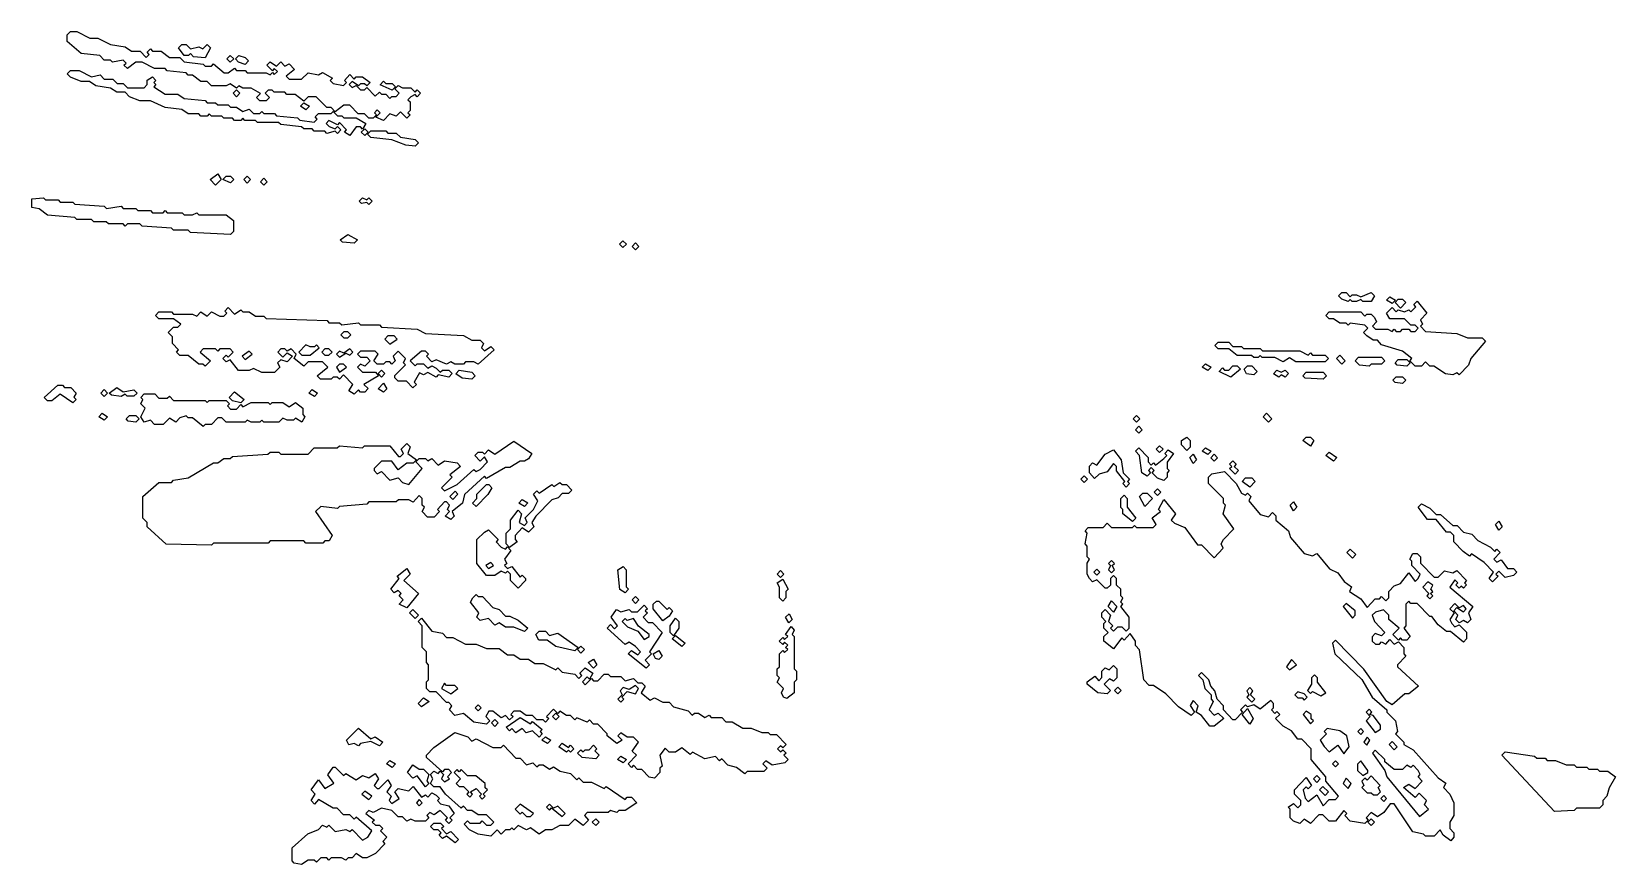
# Model space of a CAD drawing. Header units: millimetres. Extents: x 0 to 8214, y 0 to 596.
# Drawn here: x 1135 to 2184, y 31 to 583 of the extents above; entities that cross this region are included whole.
import ezdxf

# ---------------------------------------------------------------- set-up
doc = ezdxf.new("R2010")
doc.units = ezdxf.units.MM
doc.layers.add('K', color=7, linetype='Continuous')

msp = doc.modelspace()

# ---------------------------------------------------------------- linework, layer by layer
at = {"layer": 'K'}
for points in [[(1355.3, 528.6), (1351.1, 528.6), (1345.6, 534.3), (1341.5, 534.3), (1335.9, 530), (1333.1, 532.9), (1330.3, 532.9), (1323.3, 540), (1317.8, 540), (1315, 537.1), (1309.4, 541.5), (1303.8, 541.5), (1302.5, 542.9), (1295.5, 542.9), (1294.1, 544.3), (1291.4, 544.3), (1289.4, 542.3), (1292.2, 539.4), (1290, 537.2), (1285.8, 537.2), (1283.6, 539.4), (1286.3, 542.2), (1280.2, 545.7), (1274.7, 545.7), (1271.9, 547.1), (1270.5, 545.7), (1266.3, 548.6), (1263.6, 547.2), (1253.8, 547.2), (1251, 550), (1246.8, 550), (1241.3, 554.3), (1238.5, 554.3), (1237.1, 555.7), (1224.6, 557.2), (1223.2, 558.6), (1216.2, 558.6), (1207.9, 562.9), (1203.8, 562.9), (1198.2, 558.6), (1195.9, 560.8), (1197.3, 562.3), (1195.4, 564.3), (1188.4, 562.9), (1187, 564.3), (1182.8, 564.3), (1180, 567.2), (1167.5, 568.6), (1158.4, 576.5), (1158.4, 580.9), (1160.6, 583.1), (1164.8, 583.1), (1173.2, 578.8), (1178.7, 578.8), (1187.1, 574.5), (1196.8, 573.1), (1201, 570.2), (1206.6, 570.2), (1210.7, 566), (1212.6, 568), (1211.2, 569.4), (1213.5, 571.7), (1214.9, 570.2), (1220.5, 570.2), (1226, 565.9), (1233, 565.9), (1235.8, 563.1), (1248.3, 561.6), (1249.7, 560.2), (1253.8, 560.2), (1255.2, 561.7), (1262.2, 555.9), (1264.9, 555.9), (1269.1, 558.8), (1270.5, 557.4), (1276.1, 557.4), (1277.5, 555.9), (1290, 555.9), (1292.7, 554.5), (1294.2, 556), (1295.5, 554.6), (1297.5, 556.6), (1295.5, 558.6), (1294.2, 557.1), (1290.5, 560.8), (1292.7, 563.1), (1296.9, 560.3), (1299.7, 563.1), (1302.5, 560.2), (1305.3, 561.7), (1308.9, 558), (1303.3, 553.7), (1305.3, 551.7), (1313.6, 551.7), (1317.8, 555.9), (1324.7, 554.5), (1327.5, 556), (1334, 552.3), (1332.5, 550.8), (1334.5, 548.8), (1341.4, 547.4), (1343.4, 549.4), (1342, 550.8), (1345.6, 554.6), (1348.4, 551.7), (1349.7, 553.1), (1354, 553.1), (1359, 549.4), (1356.7, 547.1), (1355.3, 548.6), (1352.6, 548.6), (1351.2, 547.1), (1347, 550), (1345.1, 548), (1347, 546), (1349.8, 547.4), (1352.6, 544.5), (1355.3, 544.5), (1356.7, 546), (1362.3, 540.3), (1365.1, 543.1), (1366.5, 541.7), (1369.3, 541.7), (1372, 538.8), (1373.4, 540.2), (1376.2, 540.2), (1378.2, 542.3), (1375.4, 545.1), (1377.6, 547.4), (1380.4, 545.9), (1386, 545.9), (1388.7, 543.1), (1390.1, 544.6), (1392.4, 542.3), (1390.1, 540), (1388.7, 541.4), (1386, 540), (1384, 538), (1385.4, 536.6), (1385.4, 530.8), (1384, 529.4), (1385.4, 528), (1383.2, 525.7), (1379, 530), (1376.2, 527.2), (1372.1, 528.6), (1367.9, 524.3), (1362.8, 526.5), (1365.6, 529.4), (1363.7, 531.4), (1361.8, 529.4), (1363.1, 528), (1361, 525.7), (1358.1, 525.7), (1355.3, 528.6)], [(1239.9, 568.6), (1238.6, 567.2), (1235.7, 567.2), (1232.1, 572.3), (1234.3, 574.5), (1237.2, 574.5), (1239.9, 571.7), (1245.5, 573.1), (1248.2, 571.7), (1251, 574.6), (1253.2, 572.3), (1249.7, 565.7), (1241.9, 566.5), (1239.9, 568.6)], [(1268.6, 565.1), (1266.3, 562.8), (1264.1, 565.1), (1266.3, 567.4), (1268.6, 565.1)], [(1276.1, 565.9), (1278.3, 563.7), (1276.1, 561.4), (1271.8, 562.9), (1269.7, 565.1), (1271.9, 567.4), (1276.1, 565.9)], [(1339.5, 518), (1337.3, 515.7), (1335.8, 517.2), (1330.3, 515.7), (1328.9, 517.2), (1321.9, 517.2), (1320.5, 518.6), (1315, 518.6), (1313.6, 520), (1299.7, 521.5), (1298.3, 522.9), (1284.4, 522.9), (1283, 524.3), (1276, 524.3), (1274.7, 525.7), (1273.3, 524.3), (1269.1, 524.3), (1267.7, 525.7), (1262.1, 525.7), (1260.7, 527.2), (1253.8, 527.2), (1252.4, 528.6), (1251.1, 527.2), (1246.8, 527.2), (1245.4, 528.6), (1238.5, 528.6), (1234.3, 531.5), (1223.2, 532.9), (1213.5, 537.2), (1206.5, 537.2), (1199.5, 540), (1196.7, 542.9), (1191.2, 542.9), (1187, 545.7), (1177.3, 547.2), (1173.1, 550), (1167.6, 550), (1160.6, 552.9), (1158.4, 555.1), (1160.6, 557.4), (1166.2, 557.4), (1174.5, 553.1), (1180.1, 554.5), (1182.9, 551.7), (1188.5, 551.7), (1191.3, 548.8), (1195.4, 548.8), (1198.2, 545.9), (1209.3, 545.9), (1211.3, 548), (1211.3, 550.9), (1214.9, 553.1), (1217.1, 550.8), (1215.7, 549.4), (1217.1, 548), (1215.7, 546.6), (1223.2, 541.7), (1231.6, 541.7), (1235.8, 538.8), (1249.7, 537.4), (1251.1, 535.9), (1256.6, 535.9), (1258, 534.5), (1265, 534.5), (1266.4, 533.1), (1270.5, 533.1), (1274.7, 530.2), (1278.9, 531.7), (1281.7, 528.8), (1285.8, 528.8), (1287.2, 530.3), (1288.6, 528.8), (1295.6, 528.8), (1297, 527.4), (1310.9, 525.9), (1312.3, 524.5), (1321.9, 523.1), (1323.9, 525.1), (1322.5, 526.6), (1324.7, 528.8), (1333.1, 528.8), (1334.5, 530.3), (1337.3, 527.4), (1340.1, 527.4), (1341.5, 525.9), (1349.8, 525.9), (1356.2, 522.3), (1354, 518.5), (1352.5, 520), (1349.8, 520), (1345.6, 514.3), (1342, 516.5), (1343.4, 518), (1338.7, 522.8), (1337.3, 521.4), (1331.7, 524.3), (1329.8, 522.3), (1331.8, 520.2), (1335.9, 518.8), (1337.3, 520.3), (1339.5, 518)], [(1375.7, 546.6), (1373.5, 544.3), (1365.6, 547.9), (1367.9, 550.3), (1369.3, 548.8), (1373.5, 548.8), (1375.7, 546.6)], [(1270.5, 544.6), (1272.7, 542.3), (1270.5, 540), (1268.3, 542.3), (1270.5, 544.6)], [(1318.7, 533.7), (1316.4, 531.4), (1312.8, 533.7), (1315, 536), (1318.7, 533.7)], [(1353.1, 516.6), (1355.4, 518.8), (1357.6, 516.6), (1355.4, 514.3), (1353.1, 516.6)], [(1391, 509.4), (1388.8, 507.2), (1382.5, 507.9), (1373.4, 511.5), (1359.5, 512.9), (1357.3, 515.1), (1359.5, 517.4), (1369.3, 517.4), (1370.7, 515.9), (1376.3, 515.9), (1379, 513.1), (1388.8, 511.6), (1391, 509.4)], [(1260.2, 485.1), (1256.6, 481.4), (1253, 485.1), (1258, 488.8), (1260.2, 485.1)], [(1266.4, 487.4), (1268.6, 485.1), (1266.4, 482.9), (1261.3, 485.1), (1263.5, 487.4), (1266.4, 487.4)], [(1277.5, 482.8), (1275.2, 485.1), (1277.5, 487.4), (1279.7, 485.1), (1277.5, 482.8)], [(1288.6, 486), (1290.8, 483.7), (1288.6, 481.4), (1286.4, 483.7), (1288.6, 486)], [(1139.7, 465.7), (1134.8, 466.5), (1134.8, 472.4), (1142.6, 473.1), (1144, 471.7), (1152.3, 471.7), (1153.7, 470.2), (1162, 470.2), (1163.4, 468.8), (1182.9, 467.4), (1184.3, 465.9), (1194, 467.4), (1195.4, 465.9), (1203.8, 465.9), (1205.2, 464.5), (1213.5, 464.5), (1214.9, 463.1), (1221.8, 463.1), (1223.2, 464.6), (1224.6, 463.1), (1234.4, 463.1), (1235.8, 461.7), (1241.3, 461.7), (1244.1, 463.1), (1245.5, 461.7), (1263.6, 461.7), (1268.5, 458), (1268.5, 450.8), (1266.4, 448.6), (1239.9, 450), (1238.5, 451.5), (1228.7, 451.5), (1227.3, 452.9), (1207.9, 454.3), (1206.5, 455.7), (1198.2, 455.7), (1196.8, 454.3), (1195.3, 455.7), (1185.6, 455.7), (1184.2, 457.2), (1175.9, 457.2), (1174.5, 458.6), (1164.7, 458.6), (1163.4, 460), (1145.3, 461.5), (1139.7, 465.7)], [(1356.7, 470), (1353.2, 469.3), (1351.7, 470.8), (1353.9, 473.1), (1356.7, 471.7), (1358.1, 473.1), (1360.4, 470.8), (1358.1, 468.6), (1356.7, 470)], [(1350.6, 445.1), (1348.4, 442.9), (1340.7, 443.6), (1339.2, 445.1), (1344.2, 448.8), (1350.6, 445.1)], [(1526.4, 440), (1524.2, 442.3), (1526.4, 444.6), (1528.7, 442.3), (1526.4, 440)], [(1534.8, 438.6), (1532.6, 440.8), (1534.8, 443.1), (1537, 440.8), (1534.8, 438.6)], [(2000.3, 408), (2002.5, 410.2), (2005.3, 410.2), (2008.1, 407.4), (2009.4, 408.8), (2012.3, 408.8), (2015, 407.4), (2022, 410.2), (2024.1, 408), (2022, 404.3), (2016.4, 404.3), (2015, 405.7), (2012.3, 404.3), (2009.4, 404.3), (2008.1, 405.7), (2006.7, 404.3), (2002.5, 405.8), (2000.3, 408)], [(1278.9, 358.6), (1271.8, 358.6), (1266.3, 365.7), (1263.5, 364.3), (1261.3, 366.6), (1263.5, 368.8), (1264.9, 367.4), (1268.3, 370.8), (1266.3, 372.9), (1259.4, 372.9), (1258, 371.4), (1256.6, 372.9), (1248.3, 372.9), (1246.3, 370.8), (1253.3, 365.1), (1249.6, 361.4), (1248.2, 362.9), (1245.4, 362.9), (1238.5, 368.6), (1232.9, 368.6), (1230.7, 370.8), (1232.1, 372.3), (1228, 376.5), (1228, 380.8), (1225.2, 383.7), (1228.7, 387.4), (1231.5, 387.4), (1233.5, 389.4), (1228.7, 392.9), (1219, 392.9), (1216.8, 395.1), (1219, 397.4), (1227.4, 397.4), (1228.8, 395.9), (1241.3, 395.9), (1244.1, 394.5), (1246.8, 397.4), (1251, 394.5), (1253.8, 397.4), (1259.4, 394.5), (1262.1, 394.5), (1264.1, 396.6), (1262.7, 398), (1264.9, 400.3), (1269.1, 396), (1273.3, 398.8), (1274.7, 397.4), (1278.9, 397.4), (1283.1, 394.5), (1288.6, 394.5), (1290, 393.1), (1330.4, 391.7), (1331.7, 390.2), (1338.7, 390.2), (1340.1, 388.8), (1351.2, 390.2), (1352.6, 388.8), (1365.1, 388.8), (1366.5, 387.4), (1390.2, 385.9), (1395.7, 383.1), (1420.8, 381.7), (1426.3, 378.8), (1431.9, 378.8), (1434.1, 376.6), (1432.7, 373.7), (1434.7, 371.7), (1438.8, 374.5), (1441, 372.3), (1430.5, 362.9), (1427.7, 364.3), (1422.2, 364.3), (1420.8, 362.9), (1415.1, 362.9), (1412.4, 364.3), (1409.6, 362.9), (1402.7, 365.7), (1399.8, 364.3), (1396.2, 368), (1397.6, 369.4), (1395.6, 371.5), (1392.9, 371.5), (1385.4, 365.1), (1388.7, 361.7), (1390.1, 363.1), (1394.3, 363.1), (1397.1, 360.2), (1399.9, 361.7), (1402.7, 360.2), (1405.4, 357.4), (1406.8, 358.8), (1411, 358.8), (1413.2, 356.6), (1411, 354.3), (1404.1, 355.7), (1402.7, 354.3), (1397.1, 357.2), (1394.3, 355.7), (1391.6, 357.1), (1388.2, 350.9), (1389.6, 349.4), (1387.3, 347.1), (1383.1, 351.5), (1377.6, 351.5), (1375.4, 353.7), (1375.4, 355.2), (1382.3, 362.3), (1381, 363.7), (1382.4, 366.5), (1377.6, 371.4), (1374.3, 368), (1375.6, 365.1), (1373.4, 362.8), (1372, 364.3), (1369.3, 364.3), (1367.9, 362.9), (1363.7, 362.9), (1361.5, 365.1), (1364.3, 369.4), (1362.3, 371.5), (1352.6, 371.5), (1350.6, 369.4), (1352.6, 367.4), (1356.8, 367.4), (1359, 365.1), (1355.4, 361.4), (1352.6, 362.9), (1350.6, 360.8), (1354, 357.4), (1362.4, 357.4), (1364.6, 355.1), (1354.8, 349.4), (1357.6, 346.6), (1355.4, 344.3), (1352.5, 344.3), (1351.2, 345.7), (1348.4, 342.9), (1344.8, 345.1), (1347.6, 349.4), (1341.4, 355.7), (1338.7, 352.8), (1337.2, 354.3), (1334.5, 354.3), (1333.1, 352.9), (1326.1, 352.9), (1323.9, 355.1), (1330.9, 360.8), (1327.5, 364.3), (1317.8, 364.3), (1315, 361.4), (1308.6, 366.5), (1310, 369.4), (1306.6, 372.9), (1303.9, 371.4), (1302.5, 372.9), (1299.8, 372.9), (1297.8, 370.8), (1301.1, 367.4), (1303.9, 370.3), (1307.5, 368), (1303.9, 364.3), (1299.7, 365.7), (1297.7, 363.7), (1299.1, 360.8), (1295.6, 357.2), (1287.2, 357.2), (1281.6, 360), (1278.9, 358.6)], [(2028.8, 375.7), (2026.1, 378.6), (2023.3, 378.6), (2019.1, 381.5), (2016.9, 383.7), (2019.7, 386.6), (2017.7, 388.6), (2008.1, 390), (2006.7, 388.6), (2005.3, 390), (2001.1, 390), (1996.9, 392.9), (1994.2, 392.9), (1992, 395.1), (1994.2, 397.4), (2015, 397.4), (2017.8, 394.6), (2019.1, 395.9), (2022, 395.9), (2024.1, 393.8), (2025.5, 390.8), (2022.8, 388), (2024.8, 385.9), (2033.1, 385.9), (2035.8, 384.5), (2037.2, 386), (2038.6, 384.5), (2041.3, 384.5), (2042.7, 385.9), (2047, 385.9), (2048.3, 384.5), (2051, 384.5), (2053, 386.6), (2051, 388.6), (2048.3, 388.6), (2044.1, 392.9), (2034.4, 392.9), (2032.2, 396.6), (2035.8, 400.3), (2038.6, 397.4), (2039.9, 398.8), (2044.1, 397.4), (2046.9, 398.8), (2048.3, 397.4), (2051.6, 400.8), (2050.2, 402.3), (2052.5, 404.6), (2058.8, 396.5), (2054.7, 392.2), (2056, 389.4), (2054.7, 388), (2058, 384.5), (2078.8, 383.1), (2085.8, 380.2), (2095.5, 380.2), (2097.7, 378), (2087.9, 366.5), (2086.5, 362.2), (2080.2, 355.7), (2078.8, 357.1), (2076.1, 355.7), (2071.1, 356.5), (2063.5, 361.5), (2060.7, 361.5), (2058, 364.3), (2055.3, 361.5), (2051, 361.5), (2047.5, 365.1), (2048.8, 366.5), (2042.7, 371.5), (2028.8, 375.7)], [(2038.1, 405.1), (2035.8, 402.9), (2032.2, 405.1), (2034.4, 407.4), (2038.1, 405.1)], [(2045, 403.7), (2041.4, 400), (2037.8, 403.7), (2039.9, 405.9), (2042.8, 405.9), (2045, 403.7)], [(1346.2, 382.3), (1344.2, 384.3), (1341.5, 384.3), (1339.5, 382.3), (1341.5, 380.2), (1344.2, 380.2), (1346.2, 382.3)], [(1376.8, 379.4), (1374.8, 381.5), (1370.7, 381.5), (1368.7, 379.4), (1372.1, 376), (1376.8, 379.4)], [(1280.8, 369.4), (1278.8, 371.4), (1274.1, 368), (1276.1, 366), (1280.8, 369.4)], [(1311.7, 370.8), (1313.7, 368.8), (1319.2, 368.8), (1325.3, 373.7), (1323.4, 375.7), (1322, 374.3), (1319.2, 374.3), (1316.4, 375.7), (1311.7, 370.8)], [(1329, 372.9), (1327, 370.8), (1329, 368.8), (1331.7, 368.8), (1333.7, 370.8), (1331.7, 372.9), (1329, 372.9)], [(1338.7, 367.4), (1342.8, 370.2), (1345.6, 368.8), (1347.6, 370.8), (1345.6, 372.9), (1341.5, 370), (1338.7, 371.4), (1336.7, 369.4), (1338.7, 367.4)], [(1944.2, 367.2), (1942.8, 368.6), (1933.1, 368.6), (1927.6, 372.9), (1920.6, 372.9), (1918.5, 375.1), (1920.6, 377.4), (1927.7, 377.4), (1930.4, 374.5), (1936, 374.5), (1937.4, 373.1), (1948.5, 373.1), (1949.9, 371.7), (1974.8, 371.7), (1980.3, 368.8), (1981.7, 370.3), (1983.1, 368.8), (1991.5, 368.8), (1993.6, 366.6), (1991.5, 364.3), (1972, 364.3), (1967.8, 367.1), (1963.7, 364.3), (1958.1, 367.2), (1949.8, 367.2), (1948.4, 368.6), (1947.1, 367.2), (1944.2, 367.2)], [(2001.1, 368.8), (2004.7, 365.1), (2002.5, 362.8), (1998.9, 366.6), (2001.1, 368.8)], [(2020.6, 361.4), (2014.3, 362.2), (2011.4, 365.1), (2013.6, 367.4), (2028.9, 367.4), (2031.1, 365.1), (2028.9, 362.9), (2022, 362.9), (2020.6, 361.4)], [(1343.4, 360.9), (1341.4, 362.9), (1338.7, 362.9), (1336.7, 360.8), (1338.7, 357.4), (1343.4, 360.9)], [(1366.5, 354.3), (1364.3, 356.6), (1366.5, 358.8), (1368.7, 356.6), (1366.5, 354.3)], [(1428.5, 355.1), (1426.3, 352.9), (1420, 353.6), (1415.7, 356.5), (1417.9, 358.8), (1426.3, 357.4), (1428.5, 355.1)], [(1910.1, 360.8), (1912.3, 363.1), (1916, 360.9), (1913.8, 358.6), (1910.1, 360.8)], [(1930.4, 361.7), (1933.2, 361.7), (1935.4, 359.4), (1929, 354.3), (1921.2, 357.9), (1923.5, 360.3), (1924.9, 358.8), (1927.6, 358.8), (1930.4, 361.7)], [(1946.5, 358), (1944.3, 355.7), (1939.3, 356.5), (1937.9, 359.4), (1940.1, 361.7), (1942.9, 361.7), (1946.5, 358)], [(1965.1, 358.8), (1967.3, 356.6), (1965.1, 354.3), (1962.3, 355.7), (1960.9, 354.3), (1957.3, 356.5), (1959.5, 358.8), (1962.3, 357.4), (1965.1, 358.8)], [(1976.7, 355.1), (1978.9, 357.4), (1990.1, 357.4), (1992.3, 355.1), (1990.1, 352.9), (1978.2, 353.6), (1976.7, 355.1)], [(2039.2, 362.2), (2037.8, 363.7), (2039.9, 365.9), (2045.6, 365.9), (2047.7, 363.7), (2045.6, 361.4), (2039.2, 362.2)], [(1164.2, 339.4), (1162, 337.1), (1153.7, 342.9), (1148.1, 338.6), (1145.3, 338.6), (1143.1, 340.8), (1152.2, 348.8), (1155.1, 348.8), (1156.5, 347.4), (1160.7, 347.4), (1164.2, 343.7), (1162.8, 340.9), (1164.2, 339.4)], [(1191.2, 347.4), (1195.4, 344.5), (1202.4, 345.9), (1204.6, 343.7), (1202.4, 341.5), (1198.1, 341.5), (1196.8, 342.9), (1194, 341.4), (1187.7, 342.2), (1186.2, 343.7), (1191.2, 347.4)], [(1367.9, 350.3), (1370.1, 346.5), (1367.9, 344.3), (1364.2, 346.5), (1367.9, 350.3)], [(2036.4, 352.3), (2038.5, 354.5), (2042.8, 354.5), (2045, 352.3), (2042.8, 350), (2037.8, 350.7), (2036.4, 352.3)], [(1182.9, 346), (1185.1, 343.7), (1182.9, 341.4), (1180.6, 343.7), (1182.9, 346)], [(1294.1, 337.4), (1301.1, 337.4), (1305.3, 334.5), (1309.5, 337.4), (1314.4, 333.7), (1314.4, 329.4), (1315.8, 328), (1313.7, 324.3), (1309.5, 327.1), (1308.1, 325.7), (1303.9, 325.7), (1301.1, 327.1), (1298.4, 324.3), (1288.5, 324.3), (1287.2, 325.7), (1285.8, 324.3), (1280.2, 324.3), (1277.5, 325.7), (1276.1, 324.3), (1263.5, 324.3), (1260.7, 327.2), (1258, 327.2), (1253.9, 322.9), (1249.7, 322.9), (1248.3, 321.4), (1241.3, 327.2), (1238.5, 327.2), (1237.1, 328.6), (1233, 327.2), (1230.2, 324.3), (1226, 327.1), (1221.9, 322.9), (1216.2, 322.9), (1213.4, 325.7), (1209.3, 324.3), (1207.1, 328), (1209.9, 333.7), (1207.1, 336.5), (1208.5, 339.4), (1207.1, 340.8), (1209.3, 343.1), (1216.3, 343.1), (1219.1, 340.2), (1224.6, 340.2), (1226, 341.7), (1228.8, 338.8), (1249.7, 338.8), (1251, 337.4), (1252.4, 338.8), (1263.6, 338.8), (1265.8, 336.6), (1264.4, 335.1), (1266.4, 333.1), (1270.5, 333.1), (1273.3, 336), (1274.7, 334.5), (1280.2, 337.4), (1291.4, 337.4), (1292.8, 336), (1294.1, 337.4)], [(1273.3, 337.2), (1267.7, 338.6), (1265.5, 340.8), (1269.1, 344.5), (1275.5, 339.4), (1273.3, 337.2)], [(1322, 341.4), (1318.3, 343.7), (1320.6, 346), (1324.2, 343.7), (1322, 341.4)], [(1185.1, 328), (1182.9, 325.7), (1179.2, 328), (1181.5, 330.3), (1185.1, 328)], [(1206, 326.6), (1203.8, 324.3), (1198.8, 325), (1197.3, 326.6), (1199.5, 328.8), (1203.8, 328.8), (1206, 326.6)], [(1868.8, 326.6), (1866.6, 324.3), (1864.4, 326.6), (1866.6, 328.8), (1868.8, 326.6)], [(1956.2, 326.6), (1954, 324.3), (1950.4, 328), (1952.6, 330.3), (1956.2, 326.6)], [(1870.2, 319.4), (1868, 317.1), (1865.8, 319.4), (1868, 321.7), (1870.2, 319.4)], [(1361.7, 293.7), (1361.7, 292.3), (1363.7, 290.2), (1366.5, 291.7), (1372.1, 285.9), (1377.6, 287.4), (1380.4, 284.5), (1384.5, 283.1), (1393.5, 293.7), (1389.3, 298), (1391.5, 300.2), (1395.7, 300.2), (1397.1, 298.8), (1399.9, 300.2), (1404.1, 296), (1408.2, 298.8), (1416.6, 297.4), (1418.8, 295.1), (1411.8, 289.4), (1413.2, 288), (1406.3, 280.8), (1408.2, 278.8), (1416.5, 283.1), (1427.7, 293.1), (1429.1, 291.7), (1431.8, 293.1), (1436.6, 298), (1434.6, 301.4), (1431.9, 298.6), (1428.2, 302.3), (1430.4, 304.5), (1433.3, 304.5), (1434.6, 303.1), (1437.4, 306), (1441.6, 303.1), (1454.1, 311.7), (1466.1, 303.7), (1463.9, 300), (1461.1, 298.6), (1458.3, 298.6), (1451.4, 294.3), (1448.6, 294.3), (1436, 287.1), (1434.6, 288.6), (1421.5, 276.5), (1420.1, 270.8), (1413.2, 265.1), (1414.6, 262.2), (1412.4, 260), (1408.7, 262.2), (1411.5, 265.1), (1410.2, 266.5), (1411.6, 269.4), (1409.6, 271.5), (1408.3, 271.5), (1403.5, 266.6), (1404.9, 265.1), (1401.3, 261.5), (1397, 261.5), (1393.5, 265.1), (1394.9, 268), (1393.5, 269.4), (1393.5, 273.7), (1391.5, 275.7), (1387.4, 271.4), (1384.5, 272.9), (1377.7, 272.9), (1376.3, 271.5), (1358.2, 271.5), (1356.8, 270), (1338.7, 268.6), (1337.3, 267.2), (1326.2, 268.6), (1322.8, 265.1), (1333.9, 249.4), (1331.8, 245.7), (1329, 245.7), (1327.6, 244.3), (1316.4, 244.3), (1315, 245.7), (1292.8, 245.7), (1291.4, 244.3), (1255.2, 244.3), (1253.9, 242.9), (1223.9, 243.6), (1211.3, 255.1), (1211.3, 257.9), (1208.5, 260.8), (1208.5, 275.2), (1219, 284.5), (1227.3, 284.5), (1228.7, 285.9), (1238.5, 287.4), (1255.2, 297.4), (1258, 297.4), (1262.1, 300.2), (1266.3, 300.2), (1267.7, 301.6), (1291.3, 303.1), (1292.7, 304.5), (1298.4, 304.5), (1299.8, 303.1), (1317.8, 303.1), (1321.9, 307.4), (1337.2, 307.4), (1338.6, 308.8), (1353.9, 307.4), (1355.3, 308.8), (1372.1, 308.8), (1377.7, 301.7), (1379, 301.7), (1381, 303.7), (1379.6, 306.6), (1383.2, 310.3), (1385.4, 308), (1384, 303.7), (1389.6, 299.4), (1387.4, 297.2), (1383.2, 297.2), (1377.6, 292.8), (1373.4, 298.6), (1366.5, 298.6), (1361.7, 293.7)], [(1841.7, 290), (1838.8, 287.1), (1835.3, 290.8), (1835.3, 295.2), (1837.4, 297.4), (1840.2, 296), (1845.7, 303.1), (1851.4, 306), (1856.3, 299.4), (1857.7, 290.9), (1861.9, 286.6), (1860.5, 285.1), (1861.9, 283.7), (1859.7, 281.4), (1857.4, 283.7), (1858.8, 285.1), (1853.3, 292.2), (1853.3, 295.1), (1851.3, 297.1), (1847.2, 291.5), (1841.7, 290)], [(1888.2, 292.3), (1886.8, 290.8), (1886.8, 287.9), (1884.6, 285.7), (1880.4, 287.2), (1876.9, 290.8), (1878.2, 292.3), (1876.3, 294.3), (1874.4, 292.3), (1875.7, 290.8), (1873.5, 288.6), (1870, 290.8), (1868.6, 302.2), (1865.8, 305.1), (1868, 307.4), (1874.3, 300.9), (1874.3, 298), (1876.3, 296), (1877.7, 297.4), (1879.1, 296), (1884.6, 300.2), (1886.6, 302.3), (1885.2, 303.7), (1887.4, 306), (1891, 303.7), (1886.8, 297.9), (1886.8, 293.7), (1888.2, 292.3)], [(1881.8, 308.8), (1884.1, 306.6), (1881.8, 304.3), (1879.6, 306.6), (1881.8, 308.8)], [(1902.1, 307.9), (1899.9, 305.7), (1896.3, 309.4), (1896.3, 312.3), (1899.9, 314.5), (1902.1, 312.3), (1902.1, 307.9)], [(1916, 305.1), (1913.8, 302.9), (1910.1, 305.1), (1912.3, 307.4), (1916, 305.1)], [(1976.7, 312.3), (1978.9, 314.5), (1981.8, 314.5), (1983.9, 312.3), (1981.7, 308.5), (1976.7, 312.3)], [(1997, 298.6), (1992, 302.3), (1994.2, 304.5), (1999.2, 300.9), (1997, 298.6)], [(1904.1, 303.1), (1906.2, 299.4), (1904, 297.1), (1901.8, 300.9), (1904.1, 303.1)], [(1915.7, 300.8), (1917.9, 303.1), (1920.1, 300.8), (1917.9, 298.6), (1915.7, 300.8)], [(1934, 292.3), (1931.8, 290), (1928.2, 293.7), (1929.6, 295.1), (1928.2, 296.6), (1930.4, 298.8), (1932.6, 296.6), (1931.2, 295.1), (1934, 292.3)], [(1459.1, 263.7), (1457.7, 258), (1461.1, 256), (1463, 258), (1461.6, 260.9), (1467.2, 266.6), (1470, 272.3), (1467.2, 276.6), (1469.4, 278.8), (1470.8, 277.4), (1479.2, 283.1), (1480.6, 281.7), (1484.7, 284.5), (1486.1, 283.1), (1488.9, 283.1), (1492.5, 279.4), (1490.3, 277.2), (1486.1, 277.2), (1483.4, 274.3), (1479.2, 272.9), (1468.8, 262.2), (1466.1, 258), (1467.4, 255.1), (1463.9, 251.4), (1459.7, 254.3), (1454.9, 249.4), (1454.9, 246.6), (1456.4, 245.1), (1451.3, 241.4), (1449.1, 243.7), (1449.1, 250.9), (1451.9, 253.7), (1451.9, 259.4), (1456.9, 266), (1459.1, 263.7)], [(1829.7, 286.6), (1831.9, 288.8), (1834.1, 286.6), (1831.9, 284.3), (1829.7, 286.6)], [(1957.3, 135.2), (1957.3, 137.9), (1955.4, 140), (1948.4, 134.3), (1944.3, 137.2), (1940.1, 135.7), (1938.7, 137.1), (1935.4, 133.7), (1936.8, 132.3), (1931.8, 127.2), (1930.4, 127.2), (1924.1, 133.7), (1924.1, 136.5), (1919.9, 140.8), (1918.5, 146.5), (1915.7, 149.4), (1914.4, 153.6), (1909.6, 158.6), (1907.6, 156.6), (1910.4, 153.7), (1911.8, 148), (1915.9, 143.7), (1915.9, 140.9), (1917.3, 139.4), (1914.6, 133.7), (1917.9, 130.2), (1920.7, 131.7), (1924.3, 128), (1917.9, 122.9), (1915.1, 122.9), (1909.5, 130), (1906, 132.2), (1907.4, 136.5), (1904.1, 140), (1902.1, 136.6), (1904.9, 132.3), (1902.7, 130), (1894.3, 135.8), (1885.9, 144.3), (1877.7, 150), (1874.9, 150), (1871.4, 153.6), (1868.6, 173.6), (1865.8, 176.5), (1865.8, 179.4), (1862.4, 184.3), (1858.3, 180), (1856.9, 181.4), (1851.3, 174.3), (1845, 179.4), (1845, 182.3), (1847.7, 185.1), (1845, 187.9), (1845, 190.9), (1846.3, 192.3), (1843.6, 195.1), (1843.6, 198), (1845.8, 200.3), (1849.4, 196.6), (1848, 192.3), (1850.8, 189.4), (1849.4, 188), (1851.3, 186), (1854.1, 188.8), (1856.9, 188.8), (1859.7, 186), (1861.6, 188), (1861.6, 195.1), (1856.1, 202.3), (1857.4, 203.7), (1856.1, 205.1), (1857.5, 208), (1856.1, 209.4), (1856.1, 213.7), (1853.3, 216.5), (1853.3, 220.8), (1851.3, 222.8), (1849.4, 220.8), (1849.4, 216.5), (1847.2, 214.3), (1845.7, 214.3), (1840.2, 220), (1837.4, 218.6), (1835.3, 220.8), (1833.9, 223.7), (1833.9, 230.9), (1835.3, 233.7), (1833.9, 235.1), (1833.9, 242.2), (1832.5, 243.7), (1833.9, 250.8), (1832.5, 252.3), (1834.6, 254.5), (1844.4, 254.5), (1847.2, 257.4), (1850, 254.5), (1863.8, 254.5), (1865.2, 256), (1866.6, 254.5), (1877.6, 254.5), (1879.6, 256.6), (1876.9, 260.9), (1882.4, 265.1), (1881, 266.5), (1884.6, 273.2), (1892.4, 263.7), (1889.6, 259.4), (1891.6, 257.4), (1898.6, 254.5), (1906.9, 243.1), (1909.6, 243.1), (1917.9, 234.6), (1924, 240.9), (1922.7, 243.7), (1924.1, 246.6), (1931, 253.7), (1924, 263.7), (1925.4, 269.4), (1924.1, 270.8), (1924.1, 273.7), (1914.3, 283.7), (1914.3, 288), (1916.5, 290.2), (1924.9, 291.7), (1932.6, 283.8), (1936, 277.3), (1938.7, 276), (1940.1, 277.4), (1942.3, 275.1), (1940.9, 272.3), (1948.5, 263.1), (1953.9, 261.7), (1956.7, 264.6), (1958.9, 262.3), (1958.9, 259.5), (1967.2, 252.3), (1968.6, 248), (1977.6, 237.4), (1983.1, 235.9), (1985.9, 237.4), (1994.3, 227.3), (1999.8, 224.5), (2004, 218.8), (2008.9, 215.2), (2007.5, 212.3), (2015.1, 207.3), (2019.2, 201.7), (2024.7, 207.4), (2027.4, 207.4), (2028.9, 208.8), (2031.7, 206), (2033.6, 208), (2033.6, 212.3), (2037.1, 215.9), (2041.3, 217.4), (2046.9, 224.6), (2051.1, 218.8), (2053.1, 220.9), (2054.4, 223.7), (2048.9, 229.4), (2048.9, 232.2), (2047.5, 233.7), (2049.6, 237.4), (2052.5, 237.4), (2054.6, 235.2), (2054.6, 230.9), (2063.6, 221.7), (2066.3, 221.7), (2070.5, 225.9), (2076, 224.5), (2078.8, 226), (2085.2, 219.4), (2083.8, 218), (2085.2, 216.6), (2083, 214.3), (2081.6, 215.7), (2080.2, 214.3), (2078, 216.6), (2079.4, 218), (2077.4, 220), (2074.1, 215.1), (2089.3, 202.3), (2086.5, 198), (2087.9, 193.7), (2085.8, 191.4), (2083, 192.9), (2080.2, 191.4), (2078, 193.7), (2079.4, 196.5), (2076.6, 199.4), (2078.8, 201.7), (2083, 198.8), (2084.9, 200.8), (2083, 202.9), (2080.2, 201.4), (2077.4, 204.3), (2074.1, 200.8), (2076.9, 198), (2074.1, 193.7), (2075.4, 190.9), (2077.4, 188.8), (2080.2, 190.2), (2085.2, 185.2), (2085.2, 180.8), (2083, 178.6), (2074.6, 185.7), (2071.8, 185.7), (2066.3, 190.1), (2062.1, 195.7), (2060.7, 195.7), (2052.4, 204.3), (2048.3, 204.3), (2046.9, 205.7), (2044.9, 203.7), (2044.9, 189.4), (2043.6, 188), (2047.7, 182.3), (2045.6, 180), (2042.7, 180), (2041.4, 181.4), (2040, 180), (2036.4, 183.7), (2040.5, 188), (2033.6, 193.6), (2033.6, 196.5), (2030.2, 200), (2024.8, 198.6), (2022.7, 196.5), (2024.1, 192.3), (2031.1, 185.1), (2028.9, 182.9), (2024.7, 184.3), (2022.7, 182.2), (2022.7, 179.4), (2024.8, 177.4), (2027.4, 177.4), (2028.9, 178.8), (2031.6, 177.4), (2034.4, 180.3), (2037.2, 177.4), (2040, 178.8), (2043.5, 175.2), (2043.5, 170.9), (2045, 169.4), (2039.4, 163.7), (2039.4, 162.3), (2053.3, 149.4), (2046.9, 144.3), (2044.2, 144.3), (2035.8, 137.1), (2032.3, 139.3), (2017, 160.8), (1998.4, 180), (1996.4, 177.9), (1997.8, 170.9), (2015.8, 153.8), (2022.7, 142.3), (2032.4, 133.7), (2032.4, 132.3), (2038, 126.6), (2039.4, 119.4), (2038, 118), (2043.5, 112.3), (2043.5, 110.9), (2049.7, 107.3), (2066.4, 88.8), (2071.3, 85.2), (2069.9, 82.3), (2074, 78), (2076.8, 72.3), (2076.8, 63.7), (2074.1, 59.4), (2074.1, 55.2), (2076.8, 52.3), (2076.8, 49.4), (2074.7, 47.1), (2069.7, 50.8), (2067.7, 54.2), (2063.6, 50), (2058, 50), (2056.6, 51.5), (2049.6, 52.9), (2037.1, 71.5), (2034.5, 71.5), (2030.3, 65.8), (2026.1, 62.9), (2022, 65.7), (2018.6, 62.3), (2020, 60.8), (2017.8, 58.6), (2008, 60), (2004.5, 63.7), (2005.9, 65.1), (2003.9, 67.1), (1998.4, 60), (1994.2, 60), (1990, 64.3), (1987.3, 64.3), (1981.7, 58.6), (1977.6, 61.4), (1974.8, 58.6), (1970.6, 60), (1968.4, 62.2), (1968.4, 67.9), (1967, 69.4), (1970.6, 71.7), (1973.4, 68.8), (1975.4, 70.9), (1975.4, 73.7), (1971.2, 77.9), (1971.2, 80.9), (1979, 88.9), (1982.5, 83.7), (1980.3, 81.4), (1978.9, 82.8), (1977, 80.8), (1978.3, 75.2), (1980.3, 73.1), (1985.9, 77.4), (1990.1, 70.3), (1994.2, 74.5), (1998.3, 74.5), (2000.3, 76.6), (1992, 86.5), (1992, 89.4), (1982.3, 100.8), (1982.3, 107.9), (1976.1, 114.3), (1973.3, 114.3), (1969.2, 120), (1963.6, 122.9), (1958.7, 128), (1961.5, 130.8), (1959.5, 132.8), (1958.1, 131.4), (1955.9, 133.7), (1957.3, 135.2)], [(1936.5, 285.1), (1938.7, 287.4), (1942.9, 287.4), (1945.1, 285.1), (1941.5, 281.4), (1936.5, 285.1)], [(1411.8, 275.1), (1413.8, 273.1), (1417.1, 276.6), (1415.2, 278.6), (1411.8, 275.1)], [(1439.6, 280.9), (1436.8, 276.5), (1429.1, 268.6), (1426.8, 270.8), (1429.7, 273.7), (1429.7, 276.6), (1436, 283.1), (1437.5, 283.1), (1439.6, 280.9)], [(1457.4, 270.8), (1459.7, 273.1), (1463.3, 270.9), (1461.1, 268.6), (1457.4, 270.8)], [(1856.1, 273.7), (1858.3, 276), (1860.4, 273.7), (1860.4, 268), (1866, 260.8), (1863.8, 258.6), (1857.5, 263.6), (1857.5, 266.5), (1856.1, 267.9), (1856.1, 273.7)], [(1877.1, 273.7), (1872.1, 268.5), (1868.5, 275.1), (1870.7, 277.4), (1873.6, 277.4), (1877.1, 273.7)], [(1880.5, 275.7), (1878.2, 278), (1880.5, 280.3), (1882.7, 278), (1880.5, 275.7)], [(1970.6, 271.7), (1972.8, 268), (1970.6, 265.7), (1968.4, 269.4), (1970.6, 271.7)], [(2104.6, 223.7), (2106, 222.3), (2102.4, 218.6), (2100.2, 220.8), (2103, 225.1), (2096.8, 231.5), (2088.5, 237.1), (2087.1, 235.7), (2082.9, 238.6), (2076.6, 245.1), (2076.6, 249.4), (2074.6, 251.5), (2071.8, 251.5), (2064.9, 260), (2059.3, 260), (2053, 268), (2055.2, 270.2), (2060.8, 267.3), (2065, 263.1), (2067.8, 263.1), (2076.1, 255.9), (2078.9, 255.9), (2083, 251.6), (2088.6, 250.2), (2092.7, 245.9), (2101.1, 241.6), (2103.8, 238.8), (2105.2, 240.3), (2107.4, 238), (2103.2, 233.7), (2105.2, 231.7), (2108, 233.1), (2112.2, 227.4), (2116.3, 227.4), (2118.5, 225.1), (2116.3, 222.9), (2110.7, 221.4), (2106.6, 225.7), (2104.6, 223.7)], [(1449.9, 241.7), (1452.2, 239.4), (1448, 233.7), (1449.4, 230.8), (1448, 229.4), (1450, 227.4), (1452.7, 228.8), (1458.3, 221.7), (1459.7, 223.1), (1461.9, 220.9), (1461.9, 219.4), (1456.9, 214.3), (1451.9, 219.4), (1451.9, 223.7), (1449.9, 225.7), (1448.6, 224.3), (1445.8, 225.7), (1441.6, 222.9), (1436, 222.9), (1429.7, 230.8), (1429.7, 246.6), (1434.6, 251.6), (1437.4, 253.1), (1443.8, 246.6), (1442.4, 245.1), (1445.8, 241.6), (1448.5, 240.2), (1449.9, 241.7)], [(2106.5, 252.8), (2104.3, 256.6), (2106.6, 258.9), (2108.8, 255.1), (2106.5, 252.8)], [(1437.4, 227.4), (1440.7, 229.4), (1438.8, 231.4), (1435.5, 229.4), (1437.4, 227.4)], [(1851.9, 226.6), (1850.5, 229.4), (1851.9, 230.8), (1849.9, 232.8), (1848, 230.8), (1849.4, 229.4), (1848, 226.6), (1849.9, 224.6), (1851.9, 226.6)], [(2005.9, 238), (2008.1, 240.3), (2011.7, 236.6), (2009.5, 234.3), (2005.9, 238)], [(1377.6, 212.9), (1374.8, 211.4), (1372.6, 213.7), (1378.2, 220.8), (1376.8, 222.3), (1383.2, 227.4), (1385.4, 223.7), (1381.2, 219.4), (1391, 210.8), (1383.2, 201.4), (1378.1, 203.7), (1380.9, 206.6), (1378.2, 209.4), (1379.6, 210.8), (1377.6, 212.9)], [(1522.9, 226.6), (1526.5, 228.8), (1528.6, 226.6), (1528.6, 215.2), (1530.1, 213.7), (1527.9, 211.4), (1524.3, 213.6), (1522.9, 226.6)], [(1630.8, 226), (1633, 223.7), (1630.8, 221.4), (1628.5, 223.7), (1630.8, 226)], [(1840.2, 227.1), (1838.3, 225.1), (1840.2, 223.1), (1842.2, 225.1), (1840.2, 227.1)], [(1429.1, 210.3), (1430.5, 208.8), (1433.3, 208.8), (1440.3, 201.6), (1444.4, 200.2), (1448.6, 195.9), (1451.4, 195.9), (1456.9, 193.1), (1463.3, 188), (1461.1, 185.7), (1454.1, 188.6), (1448.5, 188.6), (1444.4, 191.4), (1441.6, 190), (1437.4, 194.3), (1431.8, 192.9), (1429.6, 195.1), (1431, 198), (1425.5, 205.1), (1426.9, 208), (1429.1, 210.3)], [(1635.8, 213.7), (1634.3, 212.2), (1634.3, 207.9), (1632.2, 205.7), (1630, 207.9), (1630, 215.1), (1628.6, 218), (1632.2, 220.3), (1635.8, 213.7)], [(2059.4, 218.6), (2056.1, 215.1), (2060.2, 210.8), (2058.8, 209.4), (2060.8, 207.4), (2062.7, 209.4), (2061.3, 210.8), (2062.7, 212.3), (2061.4, 213.7), (2062.7, 216.5), (2059.4, 218.6)], [(1388.7, 194.3), (1385.1, 198), (1387.3, 200.3), (1391, 196.6), (1388.7, 194.3)], [(1541.2, 166.6), (1544, 163.7), (1541.8, 161.4), (1529.8, 170.8), (1532, 173.1), (1536.2, 170.3), (1538.1, 172.3), (1534.7, 175.8), (1530.6, 178.6), (1527.8, 177.1), (1515.9, 188), (1518.1, 190.3), (1520.9, 187.4), (1522.8, 189.4), (1518.7, 195.1), (1522.2, 200.3), (1525.1, 198.8), (1530.6, 200.2), (1532, 198.8), (1536.1, 198.8), (1540.4, 203.1), (1542.6, 200.8), (1541.2, 199.4), (1542.6, 198), (1539.8, 195.1), (1543.2, 191.7), (1546, 191.7), (1552.3, 185.1), (1544, 172.3), (1545.4, 170.8), (1541.2, 166.6)], [(1534.8, 208.8), (1537, 206.6), (1534.8, 204.3), (1532.6, 206.6), (1534.8, 208.8)], [(1550.1, 205.9), (1555.7, 200.3), (1557, 201.7), (1559.3, 199.4), (1557.1, 195.8), (1552.9, 192.8), (1546.5, 200.8), (1546.5, 203.7), (1548.7, 205.9), (1550.1, 205.9)], [(1849.9, 206), (1853.5, 202.3), (1851.4, 198.5), (1847.7, 202.3), (1849.9, 206)], [(2005.3, 204.3), (2003.3, 202.3), (2009.5, 194.6), (2011.4, 196.6), (2011.4, 199.4), (2005.3, 204.3)], [(1444.4, 174.5), (1450, 170.2), (1454.1, 170.2), (1458.3, 167.4), (1463.9, 167.4), (1468.1, 164.5), (1473.6, 164.5), (1481.9, 160.2), (1483.3, 161.7), (1486.2, 158.8), (1494.5, 157.4), (1497.2, 154.6), (1499.2, 156.6), (1497.8, 158), (1501.4, 161.7), (1506.4, 158), (1504.2, 154.2), (1502.8, 155.7), (1499.5, 152.3), (1501.4, 150.3), (1505.6, 154.6), (1507, 153.1), (1509.7, 153.1), (1513.9, 157.4), (1516.7, 157.4), (1518.1, 155.9), (1525.1, 155.9), (1527.9, 153.1), (1533.4, 154.5), (1536.2, 151.7), (1539, 151.7), (1541.2, 149.4), (1538.4, 145.1), (1544.5, 140.2), (1547.3, 141.7), (1552.9, 138.8), (1557.1, 138.8), (1559.9, 135.9), (1569.6, 133.1), (1572.3, 130.3), (1573.7, 131.7), (1576.5, 131.7), (1580.7, 128.8), (1583.5, 130.2), (1584.9, 128.8), (1591.9, 128.8), (1594.6, 125.9), (1598.8, 125.9), (1605.8, 121.7), (1611.3, 121.7), (1618.3, 118.8), (1622.5, 118.8), (1623.9, 117.4), (1628, 117.4), (1634.4, 110.8), (1632.2, 108.6), (1630.8, 110), (1628.8, 108), (1630.8, 106), (1632.2, 107.4), (1634.4, 105.1), (1633, 103.7), (1635.8, 100.8), (1633.6, 98.6), (1625.2, 97.2), (1621, 100), (1619.1, 98), (1621.9, 95.1), (1619.7, 92.9), (1608.6, 92.9), (1607.1, 91.4), (1601.5, 95.7), (1595.9, 97.2), (1591.8, 101.4), (1590.4, 100), (1587.6, 102.9), (1580.7, 101.4), (1572.4, 105.7), (1571, 104.3), (1565.4, 108.6), (1561.2, 105.7), (1557, 105.7), (1554.3, 108.5), (1550.9, 103.7), (1552.3, 96.5), (1550.9, 95.1), (1550.9, 92.2), (1547.3, 88.6), (1543.8, 89.3), (1538.9, 94.3), (1536.1, 94.3), (1533.4, 97.1), (1532, 95.7), (1529.8, 98), (1535.3, 103.7), (1532.6, 106.5), (1536.7, 112.3), (1533.4, 115.7), (1529.2, 115.7), (1525.1, 118.6), (1523.1, 116.6), (1525.9, 113.7), (1522.3, 111.4), (1515.9, 116.5), (1515.9, 117.9), (1509.7, 124.3), (1506.9, 124.3), (1504.2, 127.1), (1502.8, 125.7), (1495.9, 128.6), (1494.5, 127.1), (1491.6, 130), (1488.9, 130), (1484.7, 132.9), (1483.3, 131.4), (1480.5, 134.3), (1475.8, 129.4), (1477.2, 128), (1475, 125.7), (1473.5, 127.2), (1469.4, 127.2), (1466.6, 130), (1462.4, 130), (1458.3, 132.9), (1454.2, 132.9), (1452.2, 130.8), (1453.6, 129.4), (1451.3, 127.1), (1448.5, 130), (1445.8, 128.6), (1440.2, 132.9), (1437.5, 132.9), (1435.5, 129.4), (1438.3, 126.6), (1436.1, 124.3), (1427.6, 125.7), (1420.7, 131.4), (1415.1, 130), (1411.6, 133.7), (1413, 136.5), (1411, 138.6), (1409.6, 138.6), (1402.6, 145.7), (1398.4, 145.7), (1396.3, 147.9), (1396.3, 152.3), (1397.7, 153.7), (1397.7, 163.7), (1396.3, 165.1), (1396.3, 172.2), (1393.5, 175.1), (1393.5, 189.4), (1390.7, 192.3), (1392.9, 194.6), (1399.9, 185.9), (1406.9, 184.5), (1409.6, 181.7), (1413.8, 181.7), (1422.1, 177.4), (1429.1, 177.4), (1436, 174.5), (1444.4, 174.5)], [(1543.7, 183.6), (1536.8, 189.3), (1533.4, 194.3), (1529.2, 192.9), (1527.8, 194.3), (1525.9, 192.3), (1529.3, 188.8), (1536.2, 185.9), (1540.4, 180.3), (1543.7, 182.3), (1543.7, 183.6)], [(1563.4, 192.3), (1563.4, 187.9), (1559.8, 182.8), (1557.6, 185.1), (1557.6, 189.4), (1561.2, 194.6), (1563.4, 192.3)], [(1639.9, 145.1), (1635, 141.4), (1632.8, 142.2), (1631.4, 145.1), (1632.7, 148), (1628.6, 152.2), (1630, 155.1), (1628.6, 156.5), (1628.6, 160.9), (1630, 162.3), (1630, 170.9), (1632.2, 173.1), (1633.5, 171.7), (1635.5, 173.7), (1634.1, 175.1), (1635.5, 176.6), (1633.5, 178.6), (1632.2, 177.1), (1629.9, 179.4), (1632.2, 181.7), (1633.5, 180.3), (1635.5, 182.3), (1634.1, 183.7), (1637.7, 188.9), (1639.9, 186.6), (1638.5, 183.7), (1639.9, 182.3), (1639.9, 160.9), (1641.3, 159.4), (1641.3, 153.7), (1639.9, 152.2), (1639.9, 145.1)], [(1636.4, 197.4), (1638.5, 193.7), (1636.3, 191.4), (1634.1, 195.1), (1636.4, 197.4)], [(1470.8, 185.9), (1475, 185.9), (1477.8, 183.1), (1483.3, 184.5), (1496.7, 175.1), (1494.5, 172.9), (1481.9, 175.7), (1476.3, 180), (1470.7, 180), (1468.6, 183.7), (1470.8, 185.9)], [(1561.2, 183.1), (1567.6, 178), (1565.4, 175.7), (1559, 180.8), (1561.2, 183.1)], [(1498.6, 171.4), (1496.4, 173.7), (1498.6, 176), (1500.9, 173.7), (1498.6, 171.4)], [(1546.5, 170.9), (1550.1, 173.1), (1552.3, 169.4), (1550.1, 167.2), (1547.9, 167.9), (1546.5, 170.9)], [(1509.2, 163.7), (1507, 161.4), (1503.3, 165.1), (1507, 167.4), (1509.2, 163.7)], [(1845.8, 161.7), (1848.5, 160.2), (1851.3, 163.1), (1853.5, 160.9), (1853.5, 155.1), (1851.4, 152.9), (1848.6, 154.3), (1845.2, 150.8), (1849.4, 146.6), (1847.2, 144.3), (1840.9, 145), (1833.9, 150.8), (1833.9, 152.3), (1838.9, 156), (1841.6, 153.1), (1843.6, 155.2), (1843.6, 159.4), (1845.8, 161.7)], [(1965.9, 162.3), (1967.9, 160.3), (1972.5, 163.7), (1969.2, 167.1), (1965.9, 162.3)], [(1406.3, 148), (1412.4, 144.5), (1417.1, 148), (1415.1, 150), (1409.6, 150), (1408.2, 151.4), (1406.3, 148)], [(1527, 140.8), (1525.6, 142.3), (1529.2, 145.9), (1534.7, 144.5), (1536.8, 148), (1534.8, 150), (1530.6, 147.2), (1526.5, 148.6), (1524.5, 146.5), (1525.9, 143.7), (1523.1, 140.8), (1525.1, 138.8), (1527, 140.8)], [(1851.9, 146.6), (1854.1, 148.8), (1856.3, 146.6), (1854.1, 144.3), (1851.9, 146.6)], [(1941.5, 148.6), (1939.5, 146.5), (1940.9, 143.7), (1939.6, 142.3), (1942.9, 138.8), (1944.8, 140.8), (1942.1, 143.7), (1943.5, 146.5), (1941.5, 148.6)], [(1986.5, 152.2), (1986.5, 155.1), (1984.5, 157.1), (1982.5, 155.1), (1982.5, 150.8), (1979.8, 146.6), (1981.7, 144.6), (1983.1, 146), (1988.6, 143.1), (1992, 145.1), (1986.5, 152.2)], [(1398, 139.4), (1392.9, 135.7), (1390.7, 138), (1394.3, 141.7), (1398, 139.4)], [(1428.5, 135.1), (1430.5, 133.1), (1432.4, 135.1), (1430.5, 137.1), (1428.5, 135.1)], [(1979.5, 142.3), (1977.5, 144.3), (1973.4, 145.7), (1971.5, 143.7), (1973.4, 141.7), (1976.2, 141.7), (1977.6, 140.3), (1979.5, 142.3)], [(1441.6, 127.4), (1443.8, 125.1), (1441.6, 122.8), (1439.4, 125.1), (1441.6, 127.4)], [(1473, 120.8), (1471.6, 119.4), (1473, 118), (1470.8, 115.7), (1466.6, 120), (1462.4, 118.6), (1459.7, 121.4), (1455.5, 118.6), (1452.7, 121.4), (1451.3, 120), (1449.1, 122.3), (1458.3, 128.8), (1465.2, 124.5), (1466.6, 126), (1473, 120.8)], [(1479.7, 129.4), (1481.9, 131.7), (1484.2, 129.4), (1481.9, 127.1), (1479.7, 129.4)], [(1943.7, 128), (1941.5, 124.2), (1936.5, 130.8), (1940.1, 134.6), (1943.7, 128)], [(1982.3, 130.8), (1979, 132.9), (1977, 130.8), (1981.7, 124.6), (1983.7, 126.6), (1982.3, 127.9), (1982.3, 130.8)], [(2018.6, 132.3), (2021.4, 129.4), (2018.6, 126.5), (2024.7, 118.8), (2028.1, 120.9), (2028.1, 123.7), (2023.3, 130), (2021.1, 130.8), (2022.5, 132.3), (2020.6, 134.3), (2018.6, 132.3)], [(1351.2, 121.7), (1359.5, 114.5), (1362.3, 116), (1367.3, 112.3), (1365.1, 110), (1359.5, 112.9), (1352.6, 111.5), (1351.2, 110), (1348.4, 111.4), (1344.9, 110.7), (1343.4, 113.7), (1351.2, 121.7)], [(1462.5, 54.3), (1456.9, 57.1), (1454.1, 54.3), (1452.7, 55.7), (1451.4, 54.3), (1448.6, 54.3), (1445.8, 51.4), (1443, 54.3), (1438.8, 50), (1430.4, 51.5), (1424.8, 54.3), (1421.3, 58), (1423.5, 60.3), (1424.9, 58.8), (1431.8, 58.8), (1433.2, 60.3), (1436.1, 57.4), (1438.8, 57.4), (1440.8, 59.4), (1436, 64.3), (1430.4, 64.3), (1426.3, 67.2), (1423.5, 67.2), (1420.7, 70), (1419.3, 68.6), (1408.8, 77.9), (1405.4, 82.9), (1401.2, 82.9), (1399, 85.1), (1400.4, 88), (1399, 90.9), (1401.2, 93.1), (1404, 91.7), (1405.4, 93.1), (1407.6, 90.9), (1406.2, 88), (1408.2, 86), (1411.5, 88), (1410.2, 89.4), (1412.9, 92.3), (1411, 94.3), (1408.3, 94.3), (1406.8, 92.8), (1396.3, 102.2), (1396.3, 103.7), (1401.2, 108.8), (1415.1, 118.8), (1423.6, 115.9), (1426.3, 113.1), (1429.1, 114.5), (1440.2, 108.8), (1445.7, 108.8), (1447.2, 110.3), (1455.5, 101.7), (1458.3, 101.7), (1462.5, 97.4), (1466.7, 98.8), (1469.4, 96), (1470.8, 97.4), (1473.6, 97.4), (1477.8, 94.5), (1480.5, 96), (1484.8, 93.1), (1491.7, 91.6), (1495.8, 87.4), (1497.2, 88.8), (1500.1, 85.9), (1505.6, 85.9), (1513.9, 81.7), (1515.3, 83.1), (1527.8, 74.5), (1529.2, 75.9), (1532, 75.9), (1535.6, 72.2), (1527.9, 67.2), (1523.7, 67.2), (1522.3, 65.7), (1518.1, 67.2), (1516.7, 65.7), (1502.8, 65.7), (1500.9, 63.7), (1503.6, 60.8), (1500, 57.1), (1494.5, 61.4), (1490.3, 57.2), (1484.7, 57.2), (1479.2, 54.3), (1475, 54.3), (1470.8, 51.4), (1465.2, 55.7), (1462.5, 54.3)], [(1476.4, 111.4), (1472.7, 113.7), (1475, 116), (1478.6, 113.7), (1476.4, 111.4)], [(1988.1, 113.7), (1990.8, 109.5), (1994.2, 106), (1999.8, 110.3), (2003.9, 104.6), (2007.3, 109.4), (2005.9, 116.5), (2001.1, 120), (1992.8, 121.4), (1990.9, 119.4), (1992.3, 118), (1988.1, 113.7)], [(2015, 117.4), (2016.9, 119.4), (2015, 121.4), (2013.1, 119.4), (2015, 117.4)], [(2021.1, 113.7), (2019.2, 115.7), (2017.2, 112.3), (2019.1, 110.3), (2021.1, 113.7)], [(1491.7, 105.7), (1490.3, 107.1), (1488.9, 105.7), (1483.9, 109.4), (1486.1, 111.7), (1490.3, 108.8), (1491.7, 110.3), (1493.9, 108), (1491.7, 105.7)], [(1501.4, 107.4), (1504.1, 107.4), (1507, 110.3), (1509.2, 108), (1507.8, 106.6), (1510.6, 103.7), (1508.4, 101.4), (1499.3, 102.2), (1496.4, 105.1), (1498.6, 107.4), (1500, 106), (1501.4, 107.4)], [(2054.4, 90.9), (2053.1, 93.6), (2049.7, 97.1), (2048.3, 95.7), (2045.5, 97.1), (2042.8, 94.3), (2037.2, 94.3), (2030.9, 99.4), (2030.9, 100.8), (2024.7, 107.1), (2022.8, 105.1), (2031, 93.7), (2032.4, 89.5), (2053.9, 63.1), (2059.9, 68), (2057.2, 70.8), (2058.6, 73.7), (2053.8, 78.6), (2051.1, 75.7), (2043.3, 82.3), (2046.9, 84.5), (2051.1, 81.7), (2055.8, 86.6), (2053, 89.4), (2054.4, 90.9)], [(2035.8, 112.8), (2033.9, 110.8), (2037.2, 107.4), (2039.1, 109.4), (2035.8, 112.8)], [(2157.9, 95.9), (2164.9, 95.9), (2166.2, 94.5), (2171.8, 94.5), (2173.2, 93.1), (2178.7, 93.1), (2183.7, 89.4), (2179.5, 82.2), (2178.1, 76.5), (2175.3, 73.7), (2175.3, 70.8), (2173.2, 68.6), (2157.9, 68.6), (2156.5, 67.2), (2143.3, 66.4), (2108.5, 103.7), (2110.7, 105.9), (2130.2, 103.1), (2131.6, 101.7), (2137.1, 101.7), (2138.5, 100.2), (2144, 100.2), (2151, 97.4), (2156.5, 97.4), (2157.9, 95.9)], [(1358.2, 67.1), (1356.2, 65.1), (1361.8, 60.8), (1360.4, 59.4), (1362.4, 57.4), (1365.1, 57.4), (1367.3, 55.1), (1365.9, 53.7), (1370.1, 49.4), (1367.3, 46.6), (1368.7, 45.1), (1362.4, 38.6), (1356.8, 35.7), (1353.9, 35.7), (1349.8, 38.6), (1347, 35.7), (1344.3, 35.7), (1342.9, 34.3), (1340, 35.7), (1333.1, 35.7), (1331.7, 34.3), (1330.3, 35.7), (1326.2, 35.7), (1323.4, 32.8), (1321.9, 34.3), (1317.8, 34.3), (1313.6, 31.4), (1308.7, 32.2), (1307.3, 33.7), (1307.3, 42.3), (1317.7, 51.6), (1324.7, 54.5), (1327.5, 57.4), (1330.3, 56), (1331.7, 57.4), (1335.9, 53.1), (1342.8, 54.5), (1345.6, 53.1), (1347, 54.6), (1354, 47.4), (1357.4, 49.5), (1360.1, 53.7), (1349.8, 62.8), (1348.4, 61.4), (1345.6, 64.3), (1341.4, 64.3), (1337.2, 68.6), (1334.5, 68.6), (1324.8, 74.3), (1322, 71.4), (1319.8, 73.7), (1322.5, 78), (1319.8, 80.8), (1324.8, 87.4), (1329, 81.7), (1335, 85.2), (1330.9, 90.8), (1334.4, 95.9), (1335.9, 95.9), (1341.4, 90.3), (1342.8, 91.7), (1349.8, 87.4), (1353.9, 90.2), (1358.1, 88.8), (1362.3, 91.7), (1364.5, 88), (1361.7, 83.7), (1363.7, 81.7), (1365, 81.7), (1370.7, 87.4), (1372.9, 83.7), (1370.1, 79.4), (1372.9, 76.6), (1371.5, 73.7), (1373.4, 71.7), (1378.2, 75.1), (1375.4, 79.4), (1377.6, 81.7), (1384.5, 80.2), (1387.4, 83.1), (1392.9, 76), (1395.7, 77.4), (1397.1, 76), (1399.8, 78.8), (1402.7, 77.3), (1404.9, 75.1), (1403.5, 73.7), (1405.5, 71.6), (1411.1, 70.2), (1414.6, 65.1), (1411.8, 62.3), (1413.2, 60.8), (1411, 58.6), (1408.8, 60.8), (1410.2, 62.3), (1405.4, 67.1), (1401.3, 64.3), (1398.5, 65.7), (1396.5, 63.7), (1397.9, 62.3), (1395.7, 60), (1388.7, 60), (1386, 61.4), (1383.2, 60), (1380.3, 62.9), (1377.6, 62.9), (1373.4, 67.2), (1366.5, 68.6), (1360.9, 65.7), (1358.2, 67.1)], [(1369.8, 98), (1372, 100.3), (1375.7, 98), (1373.5, 95.7), (1369.8, 98)], [(1391.5, 94.5), (1394.3, 94.5), (1397.9, 90.9), (1396.5, 86.6), (1397.9, 85.1), (1395.7, 82.8), (1390.1, 90), (1387.3, 88.6), (1383.7, 92.3), (1387.3, 97.4), (1391.5, 94.5)], [(1526.5, 98.6), (1522.8, 100.8), (1525, 103.1), (1528.7, 100.9), (1526.5, 98.6)], [(1998.4, 96), (2000.3, 98), (1998.4, 100), (1996.4, 98), (1998.4, 96)], [(2013, 93.7), (2016.4, 90.3), (2019.8, 92.3), (2019.8, 93.7), (2015, 100), (2013, 97.9), (2013, 93.7)], [(1436.6, 80.8), (1435.2, 82.2), (1435.2, 85.1), (1429, 90), (1423.5, 90), (1419.3, 94.3), (1417.9, 92.8), (1416.6, 94.3), (1414.6, 92.3), (1418.8, 88), (1416, 85.1), (1418, 83.1), (1420.8, 83.1), (1424.3, 79.4), (1423, 78), (1424.9, 76), (1426.8, 78), (1425.4, 79.4), (1429.1, 81.7), (1432.7, 78), (1431.3, 76.6), (1433.2, 74.6), (1435.2, 76.6), (1433.8, 78), (1436.6, 80.8)], [(1988.1, 88), (1985.9, 85.7), (1983.7, 88), (1985.9, 90.3), (1988.1, 88)], [(2003.3, 85.1), (2006.7, 81.7), (2008.6, 85.1), (2005.3, 88.5), (2003.3, 85.1)], [(2028, 83.7), (2021.9, 90), (2019.2, 87.1), (2017.8, 88.6), (2015.8, 86.5), (2017.2, 83.7), (2015.8, 82.3), (2019.2, 78.8), (2022, 78.8), (2023.4, 77.4), (2026.1, 77.4), (2028.1, 79.4), (2026.7, 82.3), (2028, 83.7)], [(1358.1, 74.5), (1360.1, 76.5), (1355.4, 80), (1353.4, 78), (1358.1, 74.5)], [(1393.5, 72.3), (1391.5, 74.3), (1389.6, 72.3), (1391.5, 70.3), (1393.5, 72.3)], [(1990, 83.1), (1993.6, 79.4), (1991.4, 77.1), (1987.8, 80.8), (1990, 83.1)], [(2030.3, 77.1), (2028.3, 75.1), (2030.3, 73.1), (2032.2, 75.1), (2030.3, 77.1)], [(1467.2, 65.1), (1458.3, 71.4), (1454.9, 68), (1458.3, 64.6), (1459.7, 66), (1462.5, 63.1), (1465.2, 63.1), (1467.2, 65.1)], [(1477.8, 67.4), (1479.1, 68.8), (1486.1, 63.1), (1488.1, 65.1), (1483.3, 70), (1480.5, 68.6), (1477.8, 71.4), (1475.8, 69.4), (1477.8, 67.4)], [(1401.2, 58.8), (1405.5, 58.8), (1407.7, 56.6), (1406.3, 55.1), (1409.6, 51.7), (1412.4, 53.1), (1417.4, 48), (1415.2, 45.7), (1409.6, 50), (1406.8, 48.6), (1404.6, 50.8), (1406, 52.3), (1404, 54.3), (1401.2, 54.3), (1399, 56.6), (1401.2, 58.8)], [(1506.1, 59.4), (1508.4, 61.7), (1510.6, 59.4), (1508.4, 57.1), (1506.1, 59.4)], [(2019.7, 59.4), (2021.9, 61.7), (2024.2, 59.4), (2021.9, 57.1), (2019.7, 59.4)]]:
    msp.add_lwpolyline(points, close=True, dxfattribs=at)

doc.saveas('drawing.dxf')
